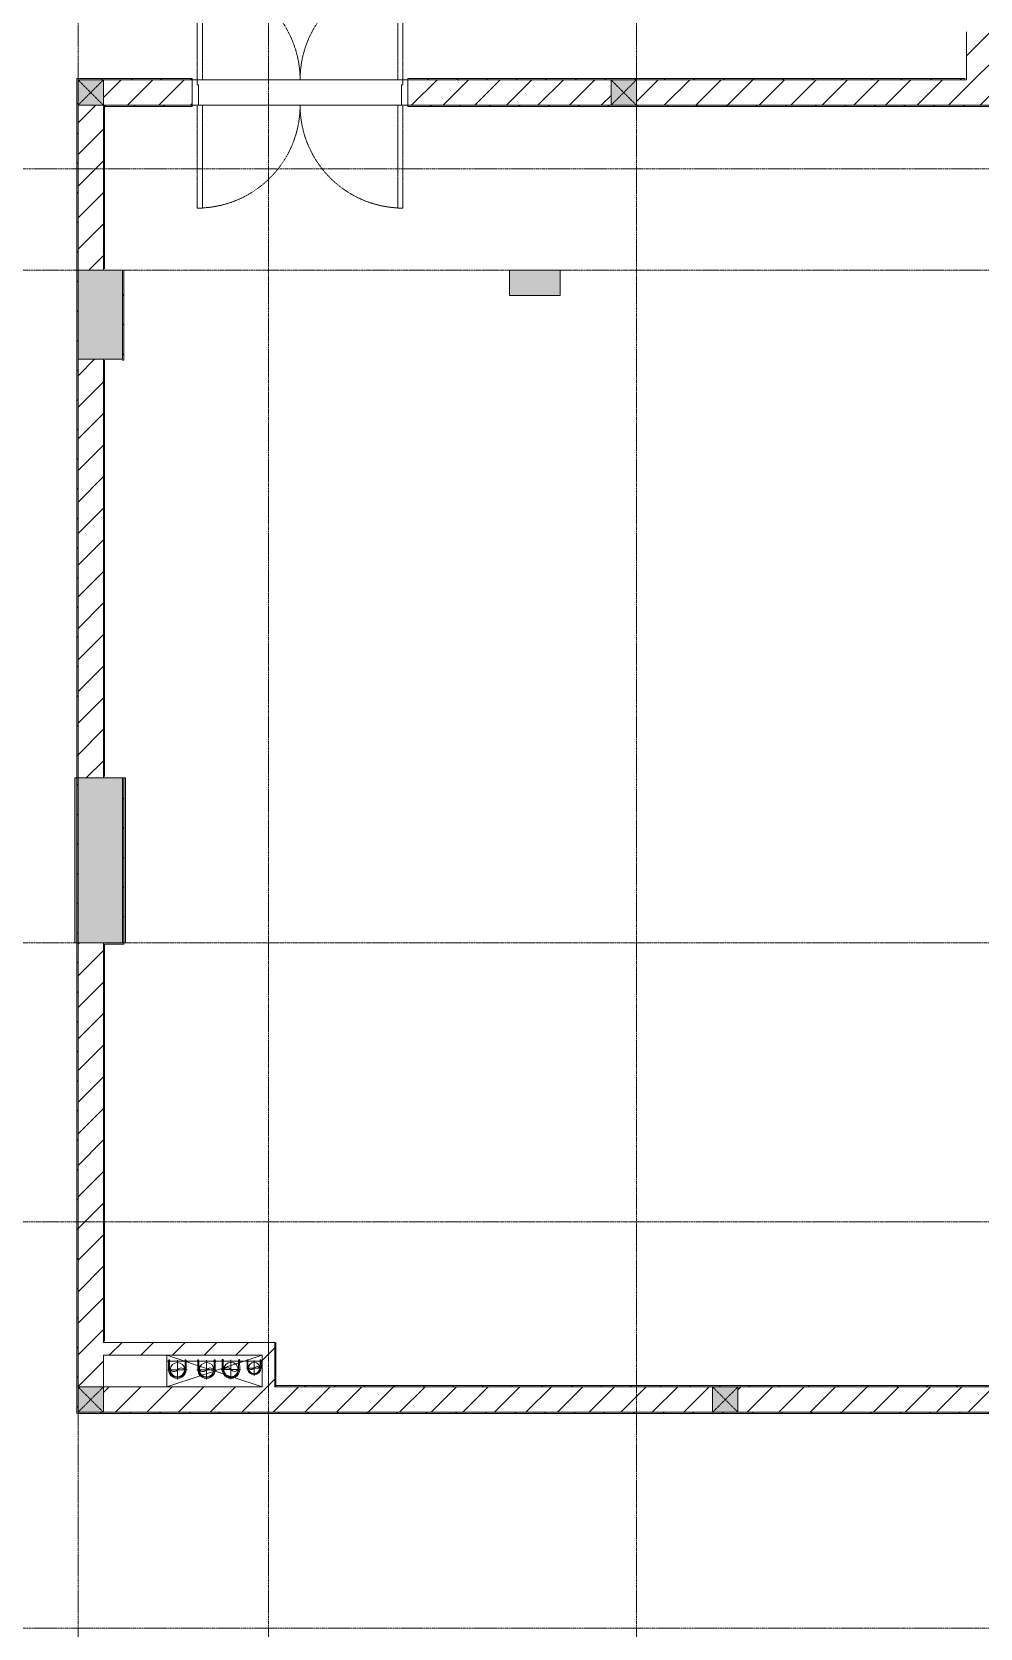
# Model space of a CAD drawing. Header units: millimetres. Extents: x 5356 to 209803, y -16346 to 109894.
# Drawn here: x 44089 to 51561, y 33837 to 46415 of the extents above; entities that cross this region are included whole.
import ezdxf

# ---------------------------------------------------------------- set-up
doc = ezdxf.new("R2010")
doc.units = ezdxf.units.MM
for name, pattern in [('Dash', [6, 3, -3]), ('Grid Line', [22.225, 12.7, -3.175, 3.175, -3.175]), ('IMPORT-CENTER _3_', [10.16, 6.35, -1.27, 1.27, -1.27]), ('NET VAN', [1.06, 0.53, -0.53])]:
    doc.linetypes.add(name, pattern=pattern)
for name, color, linetype, lineweight in [('0-1', 7, 'Continuous', 5), ('0-2', 9, 'Continuous', 9), ('A-DETL-GENF-2', 9, 'NET VAN', 9), ('A-DOOR', 31, 'Continuous', 9), ('A-DOOR-FRAM', 31, 'Continuous', 9), ('A-FLOR', 192, 'Continuous', 9), ('A-FLOR-1', 9, 'Continuous', 9), ('A-WALL', 113, 'Continuous', 9), ('A-WALL-3', 113, 'Continuous', 18), ('A-WALL-PATT-3', 111, 'Continuous', 9), ('G-IMPT', 8, 'Continuous', 9), ('G-IMPT-2', 8, 'IMPORT-CENTER _3_', 9), ('I-WALL-3', 2, 'Continuous', 18), ('M-EQPM', 50, 'Continuous', 9), ('S-COLS', 52, 'Continuous', 9), ('S-COLS-1', 254, 'Continuous', 5), ('S-COLS-2', 253, 'Continuous', 18), ('S-COLS-4', 52, 'Continuous', 18), ('S-COLS-5', 52, 'Dash', 9), ('S-COLS-HDLN', 52, 'Dash', 9), ('S-GRID-1', 1, 'Grid Line', 9)]:
    doc.layers.add(name, color=color, linetype=linetype, lineweight=lineweight)
pattern_1 = [(45, (0, 0), (-124.4508, 124.4508), [])]
pattern_2 = [(45, (0, 0), (-116.67262, 116.67262), [])]

# ---------------------------------------------------------------- blocks, each defined once
blk = doc.blocks.new('NCV_TKTC_KET CAU_rvt-1-TKCS_MB ĐỊNH VỊ MỐC TỌA ĐỘ CÔNG TRÌNH')
at = {"layer": 'S-COLS-1'}
for points in [[(44453, 43837), (44803, 43837), (44803, 44537), (44453, 44537)], [(47853, 44337), (48253, 44337), (48253, 44537), (47853, 44537)], [(44828, 39237), (44828, 40537), (44428, 40537), (44428, 39237)]]:
    blk.add_hatch(color=256, dxfattribs=at).paths.add_polyline_path(points)
at = {"layer": 'A-FLOR-1'}
blk.add_line((45153, 35737), (45153, 35988), dxfattribs=at)
at = {"layer": 'S-COLS-2'}
for p, q in [((44803, 44537), (44453, 44537)), ((44453, 44537), (44453, 43837)), ((44803, 43837), (44803, 44537)), ((47853, 44537), (47853, 44337)), ((48253, 44537), (47853, 44537)), ((48253, 44337), (48253, 44537)), ((47853, 44337), (48253, 44337)), ((44453, 43837), (44803, 43837)), ((44828, 40537), (44428, 40537)), ((44428, 40537), (44428, 39237)), ((44828, 39237), (44828, 40537)), ((44428, 39237), (44828, 39237))]:
    blk.add_line(p, q, dxfattribs=at)
blk = doc.blocks.new('FD_07 - FD_07-1700x2200-CỬA ĐI 2 CÁNH-910693-TKCS_MB ĐỊNH VỊ MỐC TỌA ĐỘ CÔNG TRÌNH')
at = {"layer": 'A-DETL-GENF-2'}
for p, q in [((-810, 910), (-810, 100)), ((-770, 910), (-810, 910)), ((-770, 100), (-770, 910)), ((770, 100), (770, 910)), ((770, 910), (810, 910)), ((810, 910), (810, 100)), ((-810, 100), (-770, 100)), ((810, 100), (770, 100)), ((-810, -910), (-810, -100)), ((-810, -100), (-770, -100)), ((-770, -100), (-770, -910)), ((810, -100), (770, -100)), ((770, -100), (770, -910)), ((810, -910), (810, -100)), ((-770, -910), (-810, -910)), ((770, -910), (810, -910))]:
    blk.add_line(p, q, dxfattribs=at)
for centre, start, end in [((-810, 100), 0, 87.1694), ((810, 100), 92.8306, 180), ((-810, -100), 272.8306, 360), ((810, -100), 180, 267.1694)]:
    blk.add_arc(centre, 810, start, end, dxfattribs=at)
at = {"layer": 'A-DOOR'}
for p, q in [((-810, 100), (810, 100)), ((800, -100), (-800, -100))]:
    blk.add_line(p, q, dxfattribs=at)
at = {"layer": 'A-DOOR-FRAM'}
for p, q in [((-810, 100), (-850, 100)), ((-850, 100), (-850, -100)), ((-810, 60), (-810, 100)), ((-800, 60), (-810, 60)), ((-800, -100), (-800, 60)), ((810, 60), (800, 60)), ((800, 60), (800, -100)), ((850, 100), (810, 100)), ((810, 100), (810, 60)), ((850, -100), (850, 100)), ((-850, -100), (-800, -100)), ((800, -100), (850, -100))]:
    blk.add_line(p, q, dxfattribs=at)
blk = doc.blocks.new('TKTC_XREF_251221_MB TANG 1 - TKTC_XREF_260130_MB TANG 1_dwg_CUM U_DN100-4202115-TKCS_MB ĐỊNH VỊ MỐC TỌA ĐỘ CÔNG TRÌNH')
at = {"layer": 'G-IMPT'}
blk.add_hatch(color=256, dxfattribs=at).paths.add_polyline_path([(0, -61), (0, -57), (15, -55), (28, -49), (40, -40), (49, -28), (55, -15), (57, 0), (55, 15), (49, 28), (40, 40), (28, 49), (15, 55), (0, 57), (0, 61), (16, 59), (36, 49), (43, 43), (53, 30), (59, 16), (61, 0), (59, -16), (53, -30), (43, -43), (30, -53), (16, -59)])
for p, q in [((-79, 67), (-79, 63)), ((-77, 67), (-77, 63)), ((-75, 67), (-75, 63)), ((-73, 69), (-73, 61)), ((-67, 68), (-72, 68)), ((-67, 62), (-72, 62)), ((-65, 69), (0, 69)), ((-79, -63), (-79, -67)), ((-77, -63), (-77, -67)), ((-75, -63), (-75, -67)), ((-73, -61), (-73, -69)), ((-67, -62), (-72, -62)), ((-67, -68), (-72, -68)), ((-65, -69), (0, -69))]:
    blk.add_line(p, q, dxfattribs=at)
at = {"layer": 'G-IMPT', "flags": 128}
for points in [[(-73, 68), (-78, 68), (-78, 62), (-73, 62)], [(-72, 59), (-67, 59), (-67, 71), (-72, 71)], [(-67, 71), (-67, 73), (-65, 73), (-65, 57), (-67, 57), (-67, 59)], [(-65, 61), (0, 61), (0, 57)], [(-73, -62), (-78, -62), (-78, -68), (-73, -68)], [(-72, -71), (-67, -71), (-67, -59), (-72, -59)], [(-67, -59), (-67, -57), (-65, -57), (-65, -73), (-67, -73), (-67, -71)], [(-65, -61), (0, -61), (0, -57)]]:
    blk.add_lwpolyline(points, dxfattribs=at)
at = {"layer": 'G-IMPT'}
for centre, radius, start, end in [((-78, 67), 0.96, 90, 180), ((-78, 63), 0.96, 180, 270), ((-71, 69), 1.56, 112.6199, 247.3801), ((-68, 65), 4.8, 143.1301, 216.8699), ((-71, 61), 1.56, 112.6199, 247.3801), ((0, 0), 69, 270, 90), ((0, 0), 61, 270, 90), ((0, 0), 57, 270, 90), ((-78, -63), 0.96, 90, 180), ((-78, -67), 0.96, 180, 270), ((-71, -61), 1.56, 112.6199, 247.3801), ((-68, -65), 4.8, 143.1301, 216.8699), ((-71, -69), 1.56, 112.6199, 247.3801)]:
    blk.add_arc(centre, radius, start, end, dxfattribs=at)
blk = doc.blocks.new('TKTC_XREF_251221_MB TANG 1 - TKTC_XREF_260130_MB TANG 1_dwg_$cc-4202117-TKCS_MB ĐỊNH VỊ MỐC TỌA ĐỘ CÔNG TRÌNH')
at = {"layer": 'G-IMPT'}
blk.add_circle((0, 0), 0.5, dxfattribs=at)
for centre, radius, start, end in [((0, 0), 0.5, 90, 270), ((0.19, 0.25), 0.313, 126.8699, 233.1301), ((-0.19, -0.25), 0.313, 306.8699, 53.1301)]:
    blk.add_arc(centre, radius, start, end, dxfattribs=at)
at = {"layer": 'G-IMPT-2'}
for p, q in [((-0.67, 0), (0.67, 0)), ((0, -0.67), (0, 0.67))]:
    blk.add_line(p, q, dxfattribs=at)
blk = doc.blocks.new('TKTC_XREF_251221_MB TANG 1 - TKTC_XREF_260130_MB TANG 1_dwg_$cc-V192-TKCS_MB ĐỊNH VỊ MỐC TỌA ĐỘ CÔNG TRÌNH')
at = {"layer": 'G-IMPT'}
blk.add_circle((0, 0), 0.5, dxfattribs=at)
for centre, radius, start, end in [((0, 0), 0.5, 90, 270), ((0.19, 0.25), 0.313, 126.8699, 233.1301), ((-0.19, -0.25), 0.313, 306.8699, 53.1301)]:
    blk.add_arc(centre, radius, start, end, dxfattribs=at)
at = {"layer": 'G-IMPT-2'}
for p, q in [((-0.67, 0), (0.67, 0)), ((0, -0.67), (0, 0.67))]:
    blk.add_line(p, q, dxfattribs=at)
blk = doc.blocks.new('TKTC_XREF_251221_MB TANG 1 - TKTC_XREF_260130_MB TANG 1_dwg_CUM U_DN100-4202112-TKCS_MB ĐỊNH VỊ MỐC TỌA ĐỘ CÔNG TRÌNH')
at = {"layer": 'G-IMPT'}
blk.add_hatch(color=256, dxfattribs=at).paths.add_polyline_path([(0, 61), (0, 57), (15, 55), (28, 49), (40, 40), (49, 28), (55, 15), (57, 0), (55, -15), (49, -29), (40, -40), (28, -49), (15, -55), (0, -57), (0, -61), (16, -59), (30, -53), (43, -43), (53, -31), (59, -16), (61, 0), (59, 16), (53, 30), (43, 43), (30, 53), (16, 59)])
for p, q in [((-79, 67), (-79, 63)), ((-77, 67), (-77, 63)), ((-75, 67), (-75, 63)), ((-73, 69), (-73, 61)), ((-67, 68), (-72, 68)), ((-67, 62), (-72, 62)), ((-65, 69), (0, 69)), ((-79, -63), (-79, -67)), ((-77, -63), (-77, -67)), ((-75, -63), (-75, -67)), ((-73, -61), (-73, -69)), ((-67, -62), (-72, -62)), ((-67, -68), (-72, -68)), ((-65, -69), (0, -69))]:
    blk.add_line(p, q, dxfattribs=at)
at = {"layer": 'G-IMPT', "flags": 128}
for points in [[(-73, 68), (-78, 68), (-78, 62), (-73, 62)], [(-72, 59), (-67, 59), (-67, 71), (-72, 71)], [(-67, 71), (-67, 73), (-65, 73), (-65, 57), (-67, 57), (-67, 59)], [(-65, 61), (0, 61), (0, 57)], [(-73, -62), (-78, -62), (-78, -68), (-73, -68)], [(-72, -71), (-67, -71), (-67, -59), (-72, -59)], [(-67, -59), (-67, -57), (-65, -57), (-65, -73), (-67, -73), (-67, -71)], [(-65, -61), (0, -61), (0, -57)]]:
    blk.add_lwpolyline(points, dxfattribs=at)
at = {"layer": 'G-IMPT'}
for centre, radius, start, end in [((-78, 67), 0.96, 90, 180), ((-78, 63), 0.96, 180, 270), ((-71, 69), 1.56, 112.6199, 247.3801), ((-68, 65), 4.8, 143.1301, 216.8699), ((-71, 61), 1.56, 112.6199, 247.3801), ((0, 0), 69, 270, 90), ((0, 0), 61, 270, 90), ((0, 0), 57, 270, 90), ((-78, -63), 0.96, 90, 180), ((-78, -67), 0.96, 180, 270), ((-71, -61), 1.56, 112.6199, 247.3801), ((-68, -65), 4.8, 143.1301, 216.8699), ((-71, -69), 1.56, 112.6199, 247.3801)]:
    blk.add_arc(centre, radius, start, end, dxfattribs=at)
blk = doc.blocks.new('TKTC_XREF_251221_MB TANG 1 - TKTC_XREF_260130_MB TANG 1_dwg_$cc-4202114-TKCS_MB ĐỊNH VỊ MỐC TỌA ĐỘ CÔNG TRÌNH')
at = {"layer": 'G-IMPT'}
blk.add_circle((0, 0), 0.5, dxfattribs=at)
for centre, radius, start, end in [((0, 0), 0.5, 90, 270), ((0.19, 0.25), 0.313, 126.8699, 233.1301), ((-0.19, -0.25), 0.313, 306.8699, 53.1301)]:
    blk.add_arc(centre, radius, start, end, dxfattribs=at)
at = {"layer": 'G-IMPT-2'}
for p, q in [((-0.67, 0), (0.67, 0)), ((0, -0.67), (0, 0.67))]:
    blk.add_line(p, q, dxfattribs=at)
blk = doc.blocks.new('TKTC_XREF_251221_MB TANG 1 - TKTC_XREF_260130_MB TANG 1_dwg_$cc-V293-TKCS_MB ĐỊNH VỊ MỐC TỌA ĐỘ CÔNG TRÌNH')
at = {"layer": 'G-IMPT'}
blk.add_circle((0, 0), 0.5, dxfattribs=at)
for centre, radius, start, end in [((0, 0), 0.5, 90, 270), ((0.19, 0.25), 0.313, 126.8699, 233.1301), ((-0.19, -0.25), 0.313, 306.8699, 53.1301)]:
    blk.add_arc(centre, radius, start, end, dxfattribs=at)
at = {"layer": 'G-IMPT-2'}
for p, q in [((-0.67, 0), (0.67, 0)), ((0, -0.67), (0, 0.67))]:
    blk.add_line(p, q, dxfattribs=at)
blk = doc.blocks.new('TKTC_XREF_251221_MB TANG 1 - TKTC_XREF_260130_MB TANG 1_dwg-4202109-TKCS_MB ĐỊNH VỊ MỐC TỌA ĐỘ CÔNG TRÌNH')
at = {"layer": 'G-IMPT', "flags": 128}
blk.add_lwpolyline([(-157249, -365386), (-157249, -365408), (-157999, -365408), (-157999, -365359)], dxfattribs=at)
for name, p, xscale, yscale, zscale, rotation in [('TKTC_XREF_251221_MB TANG 1 - TKTC_XREF_260130_MB TANG 1_dwg_$cc-V293-TKCS_MB ĐỊNH VỊ MỐC TỌA ĐỘ CÔNG TRÌNH', (-157915, -365474), 113.7150000000092, 113.7150000000092, 113.7150000000092, 90.04476088158574), ('TKTC_XREF_251221_MB TANG 1 - TKTC_XREF_260130_MB TANG 1_dwg_CUM U_DN100-4202112-TKCS_MB ĐỊNH VỊ MỐC TỌA ĐỘ CÔNG TRÌNH', (-157916, -365474), 0.9975000000000005, 0.9975000000000005, 0.9975000000000005, 270.0467435561337), ('TKTC_XREF_251221_MB TANG 1 - TKTC_XREF_260130_MB TANG 1_dwg_$cc-4202114-TKCS_MB ĐỊNH VỊ MỐC TỌA ĐỘ CÔNG TRÌNH', (-157686, -365474), 113.7150000000092, 113.7150000000092, 113.7150000000092, 90.04476088158574), ('TKTC_XREF_251221_MB TANG 1 - TKTC_XREF_260130_MB TANG 1_dwg_CUM U_DN100-4202112-TKCS_MB ĐỊNH VỊ MỐC TỌA ĐỘ CÔNG TRÌNH', (-157687, -365474), 0.9975000000000005, 0.9975000000000005, 0.9975000000000005, 270.0467435561337), ('TKTC_XREF_251221_MB TANG 1 - TKTC_XREF_260130_MB TANG 1_dwg_CUM U_DN100-4202112-TKCS_MB ĐỊNH VỊ MỐC TỌA ĐỘ CÔNG TRÌNH', (-157494, -365473), 0.9974999999999966, 0.9974999999999966, 0.9974999999999966, 270.0467435564909), ('TKTC_XREF_251221_MB TANG 1 - TKTC_XREF_260130_MB TANG 1_dwg_$cc-4202117-TKCS_MB ĐỊNH VỊ MỐC TỌA ĐỘ CÔNG TRÌNH', (-157311, -365461), 90.0000000000512, 90.0000000000512, 90.0000000000512, 90.41977899777648)]:
    blk.add_blockref(name, p, dxfattribs=dict(xscale=xscale, yscale=yscale, zscale=zscale, rotation=rotation))
at = {"extrusion": (0, 0, -1)}
for name, p, xscale, yscale, zscale, rotation in [('TKTC_XREF_251221_MB TANG 1 - TKTC_XREF_260130_MB TANG 1_dwg_$cc-V192-TKCS_MB ĐỊNH VỊ MỐC TỌA ĐỘ CÔNG TRÌNH', (157494, -365473), 113.7150000000092, 113.7150000000092, -113.7150000000092, 89.95325644590794), ('TKTC_XREF_251221_MB TANG 1 - TKTC_XREF_260130_MB TANG 1_dwg_CUM U_DN100-4202115-TKCS_MB ĐỊNH VỊ MỐC TỌA ĐỘ CÔNG TRÌNH', (157311, -365459), 0.7894736842105243, 0.7894736842105243, -0.7894736842105243, 269.5802210006292)]:
    blk.add_blockref(name, p, dxfattribs=dict(at, xscale=xscale, yscale=yscale, zscale=zscale, rotation=rotation))
blk = doc.blocks.new('TKTC_XREF_251221_MB TANG 1 - TKTC_XREF_251221_MB TANG 1-2038492-TKCS_MB ĐỊNH VỊ MỐC TỌA ĐỘ CÔNG TRÌNH')
blk.add_blockref('TKTC_XREF_251221_MB TANG 1 - TKTC_XREF_260130_MB TANG 1_dwg-4202109-TKCS_MB ĐỊNH VỊ MỐC TỌA ĐỘ CÔNG TRÌNH', (169499, 384110))
blk = doc.blocks.new('G1_SOF - BO TRU - 200x200-3050151-TKCS_MB ĐỊNH VỊ MỐC TỌA ĐỘ CÔNG TRÌNH')
at = {"layer": 'S-COLS-HDLN'}
for p, q in [((-100, 100), (100, -100)), ((100, 100), (-100, -100))]:
    blk.add_line(p, q, dxfattribs=at)

msp = doc.modelspace()

# ---------------------------------------------------------------- hatches: boundary and pattern name
at = {"layer": 'A-WALL-PATT-3'}
h = msp.add_hatch(dxfattribs=at)
h.set_pattern_fill('FP_1', color=256, style=0, pattern_type=2)
h.set_pattern_definition(pattern_1)
h.paths.add_polyline_path([(51652.5, 46036.9), (51652.5, 46414.6), (51452.5, 46414.6), (51452.5, 46036.9)])
h.paths.add_polyline_path([(51492.5, 48214.6), (51652.5, 48214.6), (51652.5, 50361.9), (51452.5, 50361.9), (51452.5, 48214.6)])
h = msp.add_hatch(dxfattribs=at)
h.set_pattern_fill('FP_8', color=256, style=0, pattern_type=2)
h.set_pattern_definition(pattern_2)
h.paths.add_polyline_path([(51442.5, 46036.9), (51442.5, 46046.9), (47052.6, 46046.9), (47052.6, 46036.9), (51352.9, 46036.9)])
h.paths.add_polyline_path([(45352.6, 46036.9), (45352.6, 46046.9), (44442.6, 46046.9), (44442.6, 46036.9), (44652.6, 46036.9)])
h = msp.add_hatch(dxfattribs=at)
h.set_pattern_fill('FP_8', color=256, style=0, pattern_type=2)
h.set_pattern_definition(pattern_2)
h.paths.add_polyline_path([(44442.6, 35527.4), (44452.6, 35527.4), (44452.6, 46036.9), (44442.6, 46036.9), (44442.6, 35925.6)])
h = msp.add_hatch(dxfattribs=at)
h.set_pattern_fill('FP_1', color=256, style=0, pattern_type=2)
h.set_pattern_definition(pattern_1)
h.paths.add_polyline_path([(52727.6, 45836.9), (52727.6, 46036.9), (48852.6, 46036.9), (48852.6, 45836.9), (52717.6, 45836.9)])
h.paths.add_polyline_path([(44652.6, 45836.9), (45352.6, 45836.9), (45352.6, 46036.9), (44652.6, 46036.9)])
h.paths.add_polyline_path([(48652.6, 45836.9), (48652.6, 46036.9), (47052.6, 46036.9), (47052.6, 45836.9)])
h = msp.add_hatch(dxfattribs=at)
h.set_pattern_fill('FP_1', color=256, style=0, pattern_type=2)
h.set_pattern_definition(pattern_1)
h.paths.add_polyline_path([(44652.6, 44536.9), (44652.6, 45836.9), (44452.6, 45836.9), (44452.6, 44536.9)])
h = msp.add_hatch(dxfattribs=at)
h.set_pattern_fill('FP_8', color=256, style=0, pattern_type=2)
h.set_pattern_definition(pattern_2)
h.paths.add_polyline_path([(44652.6, 44536.9), (44662.6, 44536.9), (44662.6, 45836.9), (44652.6, 45836.9), (44652.6, 44801.9)])
h = msp.add_hatch(dxfattribs=at)
h.set_pattern_fill('FP_8', color=256, style=0, pattern_type=2)
h.set_pattern_definition(pattern_2)
h.paths.add_polyline_path([(52717.6, 45826.9), (52717.6, 45836.9), (47052.6, 45836.9), (47055.1, 45826.9), (51352.9, 45826.9)])
h.paths.add_polyline_path([(45352.6, 45826.9), (45352.6, 45836.9), (44662.6, 45836.9), (44662.6, 45826.9), (45350.1, 45826.9)])
h = msp.add_hatch(dxfattribs=at)
h.set_pattern_fill('FP_8', color=256, style=0, pattern_type=2)
h.set_pattern_definition(pattern_2)
h.paths.add_polyline_path([(44812.6, 43827), (44812.6, 44536.9), (44802.6, 44536.9), (44802.6, 43827)])
h = msp.add_hatch(dxfattribs=at)
h.set_pattern_fill('FP_1', color=256, style=0, pattern_type=2)
h.set_pattern_definition(pattern_1)
h.paths.add_polyline_path([(44452.6, 40535.7), (44652.6, 40535.7), (44652.6, 43836.9), (44452.6, 43836.9), (44452.6, 42829.4)])
h = msp.add_hatch(dxfattribs=at)
h.set_pattern_fill('FP_8', color=256, style=0, pattern_type=2)
h.set_pattern_definition(pattern_2)
h.paths.add_polyline_path([(44662.6, 40536.9), (44662.6, 43827), (44652.6, 43827), (44652.6, 40536.9)])
h = msp.add_hatch(dxfattribs=at)
h.set_pattern_fill('FP_8', color=256, style=0, pattern_type=2)
h.set_pattern_definition(pattern_2)
h.paths.add_polyline_path([(44812.6, 39226.9), (44812.6, 40536.9), (44802.6, 40536.9), (44802.6, 39226.9)])
h = msp.add_hatch(dxfattribs=at)
h.set_pattern_fill('FP_1', color=256, style=0, pattern_type=2)
h.set_pattern_definition(pattern_1)
h.paths.add_polyline_path([(44452.6, 35737.4), (44652.6, 35737.4), (44652.6, 39236.9), (44452.6, 39236.9), (44452.6, 35925.6)])
h = msp.add_hatch(dxfattribs=at)
h.set_pattern_fill('FP_8', color=256, style=0, pattern_type=2)
h.set_pattern_definition(pattern_2)
h.paths.add_polyline_path([(44652.6, 36087.8), (44662.6, 36087.8), (44662.6, 39226.9), (44652.6, 39226.9), (44652.6, 36911.9)])
h = msp.add_hatch(dxfattribs=at)
h.set_pattern_fill('FP_1', color=256, style=0, pattern_type=2)
h.set_pattern_definition(pattern_1)
h.paths.add_polyline_path([(45300.8, 35987.8), (45902.6, 35987.8), (45902.6, 36087.8), (44652.6, 36087.8), (44652.6, 35987.8)])
h = msp.add_hatch(dxfattribs=at)
h.set_pattern_fill('FP_1', color=256, style=0, pattern_type=2)
h.set_pattern_definition(pattern_1)
h.paths.add_polyline_path([(45902.6, 35737.4), (46002.6, 35737.4), (46002.6, 36087.8), (45902.6, 36087.8), (45902.6, 35925.6)])
h = msp.add_hatch(dxfattribs=at)
h.set_pattern_fill('FP_8', color=256, style=0, pattern_type=2)
h.set_pattern_definition(pattern_2)
h.paths.add_polyline_path([(46012.6, 35737.4), (46012.6, 36087.8), (46002.6, 36087.8), (46002.6, 35737.4)])
h = msp.add_hatch(dxfattribs=at)
h.set_pattern_fill('FP_1', color=256, style=0, pattern_type=2)
h.set_pattern_definition(pattern_1)
h.paths.add_polyline_path([(60852.6, 35537.4), (60852.6, 35737.4), (59092.6, 35737.4), (59092.6, 35537.4)])
h.paths.add_polyline_path([(63457.3, 35537.4), (65852.9, 35537.4), (65852.9, 35737.4), (61052.6, 35737.4), (61052.6, 35537.4)])
h.paths.add_polyline_path([(69052.6, 35537.4), (69052.6, 35737.4), (67292.6, 35737.4), (67292.6, 35537.4), (68299, 35537.4)])
h.paths.add_polyline_path([(66202.6, 35537.4), (66202.6, 35737.4), (66052.9, 35737.4), (66052.9, 35537.4)])
h.paths.add_polyline_path([(56194.7, 35537.4), (56452.6, 35537.4), (56452.6, 35737.4), (52852.6, 35737.4), (52852.6, 35537.4), (53773.8, 35537.4)])
h.paths.add_polyline_path([(49452.9, 35537.4), (49452.9, 35737.4), (44652.6, 35737.4), (44652.6, 35537.4), (48932.1, 35537.4)])
h.paths.add_polyline_path([(52652.6, 35537.4), (52652.6, 35737.4), (49652.9, 35737.4), (49652.9, 35537.4)])
h.paths.add_polyline_path([(56652.6, 35537.4), (58002.6, 35537.4), (58002.6, 35737.4), (56652.6, 35737.4)])
h = msp.add_hatch(dxfattribs=at)
h.set_pattern_fill('FP_8', color=256, style=0, pattern_type=2)
h.set_pattern_definition(pattern_2)
h.paths.add_polyline_path([(52652.6, 35737.4), (52652.6, 35747.4), (46012.6, 35747.4), (46012.6, 35737.4), (48932.1, 35737.4)])
h = msp.add_hatch(dxfattribs=at)
h.set_pattern_fill('FP_8', color=256, style=0, pattern_type=2)
h.set_pattern_definition(pattern_2)
h.paths.add_polyline_path([(56442.6, 35527.4), (56452.6, 35527.4), (56452.6, 35537.4), (44452.6, 35537.4), (44452.6, 35527.4), (56194.7, 35527.4)])
at = {"layer": 'S-COLS-1'}
for points in [[(44452.6, 45836.9), (44652.6, 45836.9), (44652.6, 46036.9), (44452.6, 46036.9)], [(48652.6, 45836.9), (48852.6, 45836.9), (48852.6, 46036.9), (48652.6, 46036.9)], [(44452.6, 35537.4), (44652.6, 35537.4), (44652.6, 35737.4), (44452.6, 35737.4)], [(49452.9, 35537.4), (49652.9, 35537.4), (49652.9, 35737.4), (49452.9, 35737.4)]]:
    msp.add_hatch(color=256, dxfattribs=at).paths.add_polyline_path(points)

# ---------------------------------------------------------------- linework, layer by layer
at = {"layer": '0-2'}
for p, q in [((45152.6, 35987.8), (45520.4, 35865)), ((45524, 35861.4), (45902.6, 35987.8)), ((45428.2, 35829.4), (45519.8, 35860)), ((45519.8, 35860), (45522.9, 35861)), ((45524.3, 35863.7), (45611, 35834.7)), ((45152.6, 35737.4), (45423.7, 35827.9)), ((45423.7, 35827.9), (45427, 35829)), ((45612.7, 35834.2), (45616.6, 35832.9)), ((45618.6, 35832.2), (45662.7, 35817.4)), ((45662.7, 35817.4), (45671.3, 35814.6)), ((45671.3, 35814.6), (45902.6, 35737.4))]:
    msp.add_line(p, q, dxfattribs=at)
at = {"layer": 'A-FLOR'}
msp.add_line((47002.6, 45836.9), (45402.6, 45836.9), dxfattribs=at)
at = {"layer": 'A-WALL'}
for p, q in [((51452.5, 46414.6), (51452.5, 46036.9)), ((45352.6, 46036.9), (44652.6, 46036.9)), ((44652.6, 46036.9), (44652.6, 45836.9)), ((45392.6, 46036.9), (47012.6, 46036.9)), ((48652.6, 46036.9), (47052.6, 46036.9)), ((48652.6, 45836.9), (48652.6, 46036.9)), ((51442.5, 46036.9), (48852.6, 46036.9)), ((48852.6, 46036.9), (48852.6, 45836.9)), ((44652.6, 45836.9), (44452.6, 45836.9)), ((44662.6, 45836.9), (45352.6, 45836.9)), ((47052.6, 45836.9), (48652.6, 45836.9)), ((48852.6, 45836.9), (52717.6, 45836.9)), ((44452.6, 35737.4), (44652.6, 35737.4)), ((44652.6, 35737.4), (44652.6, 35537.4)), ((49452.9, 35537.4), (49452.9, 35737.4)), ((49652.9, 35737.4), (49652.9, 35537.4))]:
    msp.add_line(p, q, dxfattribs=at)
at = {"layer": 'A-WALL-3'}
for p, q in [((51452.5, 46036.9), (51442.5, 46036.9)), ((44452.6, 45836.9), (44452.6, 44536.9)), ((44652.6, 45836.9), (44662.6, 45836.9)), ((44452.6, 44536.9), (44652.6, 44536.9)), ((44652.6, 44536.9), (44652.6, 44536.9)), ((44652.6, 43836.9), (44452.6, 43836.9)), ((44452.6, 43836.9), (44452.6, 40535.7)), ((44652.6, 40535.7), (44652.6, 43836.9)), ((44452.6, 40535.7), (44652.6, 40535.7)), ((44652.6, 39236.9), (44452.6, 39236.9)), ((44652.6, 36087.8), (44652.6, 39236.9)), ((44652.6, 35737.4), (44652.6, 35987.8)), ((44652.6, 35987.8), (45902.6, 35987.8)), ((46002.6, 36087.8), (44662.6, 36087.8)), ((45902.6, 35987.8), (45902.6, 35737.4)), ((46002.6, 35737.4), (46002.6, 36087.8)), ((45902.6, 35737.4), (44652.6, 35737.4)), ((44652.6, 35537.4), (49452.9, 35537.4)), ((49652.9, 35537.4), (52652.6, 35537.4))]:
    msp.add_line(p, q, dxfattribs=at)
at = {"layer": 'I-WALL-3'}
for p, q in [((45352.6, 46046.9), (44442.6, 46046.9)), ((44442.6, 46046.9), (44442.6, 35527.4)), ((44452.6, 46036.9), (44652.6, 46036.9)), ((44452.6, 35537.4), (44452.6, 46036.9)), ((45352.6, 46036.9), (45352.6, 46046.9)), ((51442.5, 46046.9), (47052.6, 46046.9)), ((47052.6, 46046.9), (47052.6, 46036.9)), ((48652.6, 46036.9), (48852.6, 46036.9)), ((44652.6, 45836.9), (44652.6, 44536.9)), ((44662.6, 44546.9), (44662.6, 45826.9)), ((44662.6, 45826.9), (45352.6, 45826.9)), ((45352.6, 45826.9), (45352.6, 45836.9)), ((47052.6, 45836.9), (47052.6, 45826.9)), ((47052.6, 45826.9), (52717.6, 45826.9)), ((48852.6, 45836.9), (48652.6, 45836.9)), ((44652.6, 44536.9), (44662.6, 44536.9)), ((44802.6, 44536.9), (44802.6, 43837)), ((44812.6, 43827), (44812.6, 44536.9)), ((44662.6, 40546.9), (44662.6, 43827)), ((44802.6, 43827), (44812.6, 43827)), ((44652.6, 40536.9), (44662.6, 40536.9)), ((44802.6, 40536.9), (44802.6, 39236.9)), ((44812.6, 39226.9), (44812.6, 40536.9)), ((44802.6, 39236.9), (44652.6, 39236.9)), ((44662.6, 39226.9), (44812.6, 39226.9)), ((44662.6, 36097.8), (44662.6, 39226.9)), ((44652.6, 36087.8), (44662.6, 36087.8)), ((46012.6, 35747.4), (46012.6, 36087.8)), ((46002.6, 35737.4), (52652.6, 35737.4)), ((52642.6, 35747.4), (46012.6, 35747.4)), ((44442.6, 35527.4), (56442.6, 35527.4)), ((52852.6, 35537.4), (44452.6, 35537.4))]:
    msp.add_line(p, q, dxfattribs=at)
at = {"layer": 'S-COLS'}
for p, q in [((44652.6, 45836.9), (44652.6, 46036.9)), ((48652.6, 46036.9), (48652.6, 45836.9)), ((48852.6, 45836.9), (48852.6, 46036.9)), ((44452.6, 45836.9), (44652.6, 45836.9)), ((44652.6, 35737.4), (44452.6, 35737.4)), ((44652.6, 35537.4), (44652.6, 35737.4)), ((49452.9, 35737.4), (49452.9, 35537.4)), ((49652.9, 35537.4), (49652.9, 35737.4))]:
    msp.add_line(p, q, dxfattribs=at)
at = {"layer": 'S-COLS-4'}
for p, q in [((44652.6, 46036.9), (44452.6, 46036.9)), ((44452.6, 46036.9), (44452.6, 45836.9)), ((48852.6, 46036.9), (48652.6, 46036.9)), ((48652.6, 45836.9), (48852.6, 45836.9)), ((44452.6, 35737.4), (44452.6, 35537.4)), ((49652.9, 35737.4), (49452.9, 35737.4)), ((44452.6, 35537.4), (44652.6, 35537.4)), ((49452.9, 35537.4), (49652.9, 35537.4))]:
    msp.add_line(p, q, dxfattribs=at)
at = {"layer": 'S-GRID-1'}
for p, q in [((44452.6, 20960.6), (44452.6, 80482.7)), ((45952.6, 20960.6), (45952.6, 80482.7)), ((48852.6, 20960.6), (48852.6, 80482.7)), ((128757.8, 45336.9), (32145.8, 45336.9)), ((131551.8, 44536.9), (29351.8, 44536.9)), ((131551.8, 39236.9), (29351.8, 39236.9)), ((131551.8, 37036.9), (29351.8, 37036.9)), ((128757.8, 33836.9), (32145.8, 33836.9))]:
    msp.add_line(p, q, dxfattribs=at)

# ---------------------------------------------------------------- block references
at = {"layer": '0-1'}
msp.add_blockref('NCV_TKTC_KET CAU_rvt-1-TKCS_MB ĐỊNH VỊ MỐC TỌA ĐỘ CÔNG TRÌNH', (0, 0), dxfattribs=at)
at = {"layer": 'A-DOOR'}
msp.add_blockref('FD_07 - FD_07-1700x2200-CỬA ĐI 2 CÁNH-910693-TKCS_MB ĐỊNH VỊ MỐC TỌA ĐỘ CÔNG TRÌNH', (46202.6, 45936.9), dxfattribs=at)
at = {"layer": 'M-EQPM'}
msp.add_blockref('TKTC_XREF_251221_MB TANG 1 - TKTC_XREF_251221_MB TANG 1-2038492-TKCS_MB ĐỊNH VỊ MỐC TỌA ĐỘ CÔNG TRÌNH', (33652.6, 17236.9), dxfattribs=at)
at = {"layer": 'S-COLS-5'}
for p in [(44552.6, 45936.9), (48752.6, 45936.9), (44552.6, 35637.4), (49552.9, 35637.4)]:
    msp.add_blockref('G1_SOF - BO TRU - 200x200-3050151-TKCS_MB ĐỊNH VỊ MỐC TỌA ĐỘ CÔNG TRÌNH', p, dxfattribs=at)

doc.saveas('drawing.dxf')
